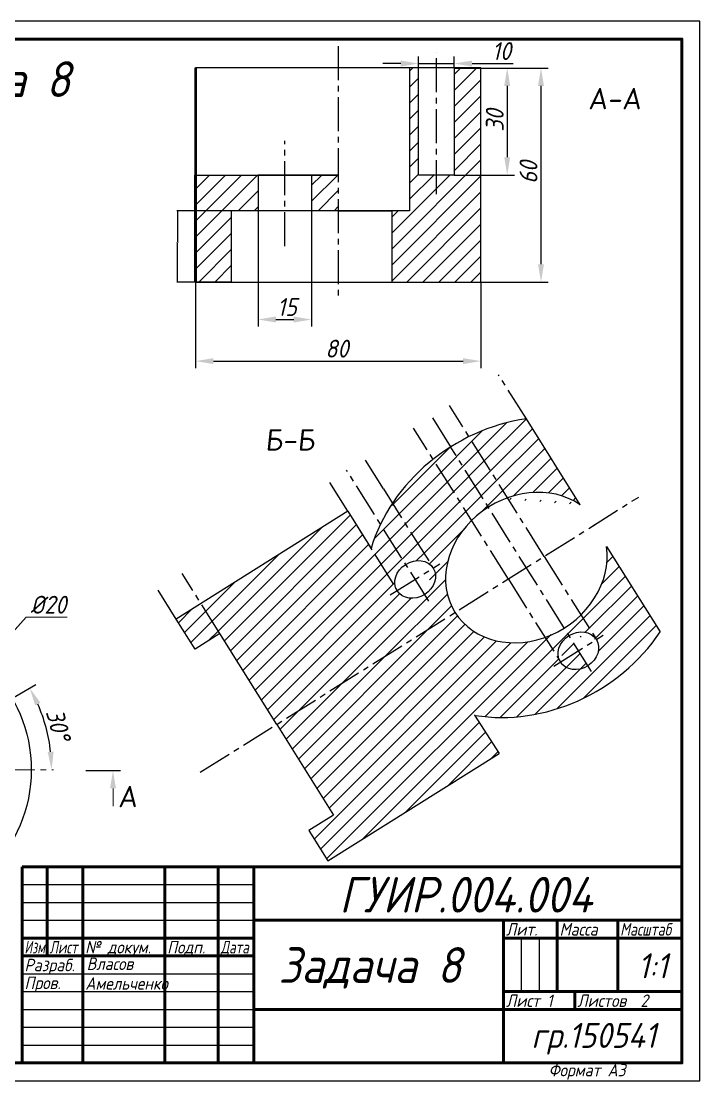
# Model space of a CAD drawing. Header units: millimetres. Extents: x 1974909 to 1976889, y 453046 to 453343.
# Drawn here: x 1976698.5 to 1976888.7, y 453046 to 453343 of the extents above; entities that cross this region are included whole.
import ezdxf

# ---------------------------------------------------------------- set-up
doc = ezdxf.new("R2010")
doc.units = ezdxf.units.MM
doc.header["$LTSCALE"] = 0.5
doc.linetypes.add('осевая2', pattern=[28.575, 19.05, -3.175, 3.175, -3.175])
doc.layers.get('0').update_dxf_attribs({"lineweight": 60})
doc.layers.get('Defpoints').update_dxf_attribs({"color": 5})
for name, color, linetype in [('1-оси', 1, 'осевая2'), ('3-размеры', 6, 'Continuous'), ('TEXT0', 7, 'Continuous')]:
    doc.layers.add(name, color=color, linetype=linetype)
doc.layers.add('2-штриховка', color=7, linetype='Continuous', true_color=0x00c7c7)
doc.layers.add('4-текст', color=7, linetype='Continuous', true_color=0x00ad00)
doc.styles.get("Standard").update_dxf_attribs({"font": 'isocpeui.ttf', "width": 0.9})
doc.styles.add('стиль1', font='simplex.shx')
doc.dimstyles.get("Standard").update_dxf_attribs({"dimtxt": 0.18, "dimasz": 0.18, "dimexe": 0.18, "dimexo": 0.0625, "dimgap": 0.0625, "dimtad": 0, "dimtih": 1, "dimtoh": 1, "dimdec": 4, "dimzin": 0, "dimdsep": 46, "dimtxsty": 'Standard', "dimcen": 0.09, "dimadec": 0, "dimazin": 0, "dimtfac": 1, "dimtdec": 4, "dimtofl": 0, "dimtmove": 0, "dimatfit": 3, "dimfxl": 1, "dimtolj": 1, "dimtzin": 0, "dimlwd": -1, "dimlwe": -1, "dimarcsym": 0})
doc.dimstyles.new('Standart', dxfattribs={"dimtxt": 5, "dimasz": 5, "dimexe": 2, "dimexo": 0, "dimgap": 1, "dimtad": 1, "dimtoh": 1, "dimdec": 0, "dimtxsty": 'Standard', "dimcen": 2.5, "dimadec": 0, "dimazin": 0, "dimtfac": 1, "dimtdec": 0, "dimtmove": 0, "dimatfit": 3, "dimldrblk": 'DOTSMALL', "dimfxl": 1, "dimarcsym": 0})
pattern_1 = [(45, (1966207.835, 449500.572), (-2.245064, 2.245064), [])]

# ---------------------------------------------------------------- blocks, each defined once
blk = doc.blocks.new('*D179')
at = {"layer": 'Defpoints', "color": 0, "lineweight": 30, "transparency": 16777216}
for p in [(1976757.39, 453289.88), (1976742.3, 453269.88), (1976757.39, 453269.88)]:
    blk.add_point(p, dxfattribs=at)
at = {"layer": 'TEXT0', "color": 0, "transparency": 16777216}
for p, q in [((1976757.33, 453289.88), (1976742.12, 453289.88)), ((1976742.3, 453289.7), (1976742.3, 453281.07)), ((1976742.3, 453270.06), (1976742.3, 453280.76)), ((1976757.33, 453269.88), (1976742.12, 453269.88))]:
    blk.add_line(p, q, dxfattribs=at)
at = {"layer": 'TEXT0', "color": 0, "lineweight": 30, "transparency": 16777216}
for points in [[(1976742.27, 453289.7), (1976742.33, 453289.7), (1976742.3, 453289.88)], [(1976742.27, 453270.06), (1976742.33, 453270.06), (1976742.3, 453269.88)]]:
    blk.add_solid(points, dxfattribs=at)
at = {"layer": 'TEXT0', "color": 0, "transparency": 16777216, "insert": (1976742.3, 453280.91), "char_height": 0.18, "attachment_point": 5}
blk.add_mtext('\\A1;20.0000', dxfattribs=at)
blk = doc.blocks.new('*D206')
at = {"layer": '3-размеры', "color": 0, "lineweight": -2, "transparency": 16777216}
blk.add_line((1976690.69, 453150.16), (1976702.63, 453157.05), dxfattribs=at)
blk.add_arc((1976661.32, 453133.2), 45.7, 6.2717, 23.7283, dxfattribs=at)
at = {"layer": '3-размеры', "color": 0, "lineweight": 20, "transparency": 16777216}
for points in [[(1976702.42, 453151.22), (1976703.9, 453151.97), (1976700.9, 453156.05)], [(1976707.58, 453138.24), (1976705.92, 453138.15), (1976707.02, 453133.2)]]:
    blk.add_solid(points, dxfattribs=at)
at = {"layer": 'Defpoints', "color": 0, "lineweight": 20, "transparency": 16777216}
for p in [(1976690.69, 453150.16), (1976704.27, 453148.83), (1976679.58, 453143.74), (1976521.32, 453133.2), (1976707.53, 453133.2)]:
    blk.add_point(p, dxfattribs=at)
at = {"layer": '3-размеры', "color": 0, "lineweight": 20, "transparency": 16777216, "insert": (1976708.89, 453145.79), "char_height": 5, "attachment_point": 5, "rotation": 284.8266}
blk.add_mtext('30°', dxfattribs=at)
blk = doc.blocks.new('_DotSmall')
at = {"color": 0, "linetype": 'ByBlock', "const_width": 0.5}
blk.add_lwpolyline([(-0.0625, 0, 1), (0.0625, 0, 1)], format="xyb", close=True, dxfattribs=at)
blk = doc.blocks.new('*D211')
at = {"layer": '3-размеры', "color": 0, "lineweight": -2, "transparency": 16777216}
for p, q in [((1976747.39, 453269.88), (1976747.39, 453245.72)), ((1976827.39, 453269.88), (1976827.39, 453245.72)), ((1976752.39, 453247.72), (1976822.39, 453247.72))]:
    blk.add_line(p, q, dxfattribs=at)
at = {"layer": '3-размеры', "color": 0, "lineweight": 20, "transparency": 16777216}
for points in [[(1976752.39, 453248.55), (1976752.39, 453246.89), (1976747.39, 453247.72)], [(1976822.39, 453248.55), (1976822.39, 453246.89), (1976827.39, 453247.72)]]:
    blk.add_solid(points, dxfattribs=at)
at = {"layer": 'Defpoints', "color": 0, "lineweight": 20, "transparency": 16777216}
for p in [(1976747.39, 453269.88), (1976827.39, 453269.88), (1976827.39, 453247.72)]:
    blk.add_point(p, dxfattribs=at)
at = {"layer": '3-размеры', "color": 0, "lineweight": 20, "transparency": 16777216, "insert": (1976787.01, 453251.22), "char_height": 5, "attachment_point": 5}
blk.add_mtext('80', dxfattribs=at)
blk = doc.blocks.new('*D212')
at = {"layer": '3-размеры', "color": 0, "lineweight": -2, "transparency": 16777216}
for p, q in [((1976764.89, 453289.88), (1976764.89, 453257.38)), ((1976779.89, 453289.88), (1976779.89, 453257.38)), ((1976769.89, 453259.38), (1976774.89, 453259.38))]:
    blk.add_line(p, q, dxfattribs=at)
at = {"layer": '3-размеры', "color": 0, "lineweight": 20, "transparency": 16777216}
for points in [[(1976769.89, 453260.22), (1976769.89, 453258.55), (1976764.89, 453259.38)], [(1976774.89, 453260.22), (1976774.89, 453258.55), (1976779.89, 453259.38)]]:
    blk.add_solid(points, dxfattribs=at)
at = {"layer": 'Defpoints', "color": 0, "lineweight": 20, "transparency": 16777216}
for p in [(1976764.89, 453289.88), (1976779.89, 453289.88), (1976779.89, 453259.38)]:
    blk.add_point(p, dxfattribs=at)
at = {"layer": '3-размеры', "color": 0, "lineweight": 20, "transparency": 16777216, "insert": (1976773.03, 453262.88), "char_height": 5, "attachment_point": 5}
blk.add_mtext('15', dxfattribs=at)
blk = doc.blocks.new('*D213')
at = {"layer": '3-размеры', "color": 0, "lineweight": -2, "transparency": 16777216}
for p, q in [((1976827.39, 453329.88), (1976846.22, 453329.88)), ((1976844.22, 453324.88), (1976844.22, 453274.88)), ((1976827.39, 453269.88), (1976846.22, 453269.88))]:
    blk.add_line(p, q, dxfattribs=at)
at = {"layer": '3-размеры', "color": 0, "lineweight": 20, "transparency": 16777216}
for points in [[(1976843.39, 453324.88), (1976845.05, 453324.88), (1976844.22, 453329.88)], [(1976843.39, 453274.88), (1976845.05, 453274.88), (1976844.22, 453269.88)]]:
    blk.add_solid(points, dxfattribs=at)
at = {"layer": 'Defpoints', "color": 0, "lineweight": 20, "transparency": 16777216}
for p in [(1976827.39, 453329.88), (1976827.39, 453269.88), (1976844.22, 453269.88)]:
    blk.add_point(p, dxfattribs=at)
at = {"layer": '3-размеры', "color": 0, "lineweight": 20, "transparency": 16777216, "insert": (1976840.72, 453300.62), "char_height": 5, "attachment_point": 5, "rotation": 90}
blk.add_mtext('60', dxfattribs=at)
blk = doc.blocks.new('*D214')
at = {"layer": '3-размеры', "color": 0, "lineweight": -2, "transparency": 16777216}
for p, q in [((1976819.89, 453329.88), (1976836.76, 453329.88)), ((1976834.76, 453324.88), (1976834.76, 453304.88)), ((1976819.89, 453299.88), (1976836.76, 453299.88))]:
    blk.add_line(p, q, dxfattribs=at)
at = {"layer": '3-размеры', "color": 0, "lineweight": 20, "transparency": 16777216}
for points in [[(1976833.92, 453324.88), (1976835.59, 453324.88), (1976834.76, 453329.88)], [(1976833.92, 453304.88), (1976835.59, 453304.88), (1976834.76, 453299.88)]]:
    blk.add_solid(points, dxfattribs=at)
at = {"layer": 'Defpoints', "color": 0, "lineweight": 20, "transparency": 16777216}
for p in [(1976819.89, 453329.88), (1976819.89, 453299.88), (1976834.76, 453299.88)]:
    blk.add_point(p, dxfattribs=at)
at = {"layer": '3-размеры', "color": 0, "lineweight": 20, "transparency": 16777216, "insert": (1976831.26, 453315.18), "char_height": 5, "attachment_point": 5, "rotation": 90}
blk.add_mtext('30', dxfattribs=at)
blk = doc.blocks.new('*D215')
at = {"layer": '3-размеры', "color": 0, "lineweight": -2, "transparency": 16777216}
for p, q in [((1976809.89, 453329.88), (1976809.89, 453333.13)), ((1976819.89, 453329.88), (1976819.89, 453333.13)), ((1976804.89, 453331.13), (1976799.89, 453331.13)), ((1976809.89, 453331.13), (1976819.89, 453331.13)), ((1976824.89, 453331.13), (1976836.42, 453331.13))]:
    blk.add_line(p, q, dxfattribs=at)
at = {"layer": '3-размеры', "color": 0, "lineweight": 20, "transparency": 16777216}
for points in [[(1976804.89, 453331.96), (1976804.89, 453330.29), (1976809.89, 453331.13)], [(1976824.89, 453331.96), (1976824.89, 453330.29), (1976819.89, 453331.13)]]:
    blk.add_solid(points, dxfattribs=at)
at = {"layer": 'Defpoints', "color": 0, "lineweight": 20, "transparency": 16777216}
for p in [(1976809.89, 453329.88), (1976819.89, 453331.13), (1976819.89, 453329.88)]:
    blk.add_point(p, dxfattribs=at)
at = {"layer": '3-размеры', "color": 0, "lineweight": 20, "transparency": 16777216, "insert": (1976833.16, 453334.63), "char_height": 5, "attachment_point": 5}
blk.add_mtext('10', dxfattribs=at)

msp = doc.modelspace()

# ---------------------------------------------------------------- hatches: boundary and pattern name
at = {"layer": 'TEXT0'}
h = msp.add_hatch(dxfattribs=at)
h.set_pattern_fill('ANSI31', color=256)
h.set_pattern_definition(pattern_1)
edge = h.paths.add_edge_path()
edge.add_ellipse((1976840.11786, 453189.85214), major_axis=(19.99842, 12.55303), ratio=0.847035306, start_angle=20.1839122, end_angle=75.516649, ccw=False)
edge.add_line((1976855.21947, 453207.47896), (1976840.11785, 453231.53757))
edge.add_ellipse((1976840.15462, 453189.92874), major_axis=(40.08563, 25.10828), ratio=0.843207429, start_angle=62.2054135, end_angle=82.9620853)
edge.add_line((1976824.05419, 453226.55098), (1976834.82448, 453209.39268))
h = msp.add_hatch(dxfattribs=at)
h.set_pattern_fill('ANSI31', color=256)
h.set_pattern_definition(pattern_1)
edge = h.paths.add_edge_path()
edge.add_ellipse((1976840.11786, 453189.85214), major_axis=(19.99842, 12.55303), ratio=0.847035306, start_angle=75.516649, end_angle=90.0055831, ccw=False)
edge.add_line((1976834.82448, 453209.39268), (1976824.05419, 453226.55098))
edge.add_ellipse((1976840.15462, 453189.92874), major_axis=(40.08563, 25.10828), ratio=0.843207429, start_angle=82.9620853, end_angle=90.1260522)
edge.add_line((1976818.895, 453223.67392), (1976829.48305, 453206.79028))
edge = h.paths.add_edge_path()
edge.add_ellipse((1976840.11786, 453189.85214), major_axis=(19.99842, 12.55303), ratio=0.847035306, start_angle=90.0055831, end_angle=104.6808159, ccw=False)
edge.add_line((1976829.48305, 453206.79028), (1976818.895, 453223.67392))
edge.add_ellipse((1976840.15462, 453189.92874), major_axis=(40.08563, 25.10828), ratio=0.843207429, start_angle=90.1260522, end_angle=97.4021655)
edge.add_line((1976813.99522, 453220.21278), (1976824.76385, 453203.05712))
h = msp.add_hatch(dxfattribs=at)
h.set_pattern_fill('ANSI31', color=256)
h.set_pattern_definition(pattern_1)
edge = h.paths.add_edge_path()
edge.add_ellipse((1976808.9521, 453186.52346), major_axis=(5.05065, 3.17055), ratio=0.838455516, start_angle=89.9607201, end_angle=179.4819396, ccw=False)
edge.add_line((1976806.2972, 453190.76038), (1976805.14872, 453192.59321))
edge.add_line((1976805.14872, 453192.59321), (1976799.22603, 453202.02874))
edge.add_ellipse((1976840.15462, 453189.92874), major_axis=(40.08563, 25.10828), ratio=0.843207429, start_angle=126.6930176, end_angle=136.224465)
edge.add_line((1976796.56339, 453195.18353), (1976803.87762, 453183.39133))
edge = h.paths.add_edge_path()
edge.add_ellipse((1976840.15462, 453189.92874), major_axis=(40.08563, 25.10828), ratio=0.843207429, start_angle=118.1174267, end_angle=126.6930176)
edge.add_line((1976799.22603, 453202.02874), (1976805.14872, 453192.59321))
edge.add_line((1976805.14872, 453192.59321), (1976806.2972, 453190.76038))
edge.add_ellipse((1976808.9521, 453186.52346), major_axis=(5.05065, 3.17055), ratio=0.838455516, start_angle=269.9607201, end_angle=449.9607201, ccw=False)
edge.add_line((1976814.00457, 453189.69113), (1976802.59016, 453207.90719))
h.paths.add_polyline_path([(1976747.23283, 453166.96852), (1976754.19001, 453171.33555), (1976748.87699, 453179.79981), (1976741.91639, 453175.43822)])
h = msp.add_hatch(dxfattribs=at)
h.set_pattern_fill('ANSI31', color=256)
h.set_pattern_definition(pattern_1)
edge = h.paths.add_edge_path()
edge.add_ellipse((1976854.70715, 453166.53566), major_axis=(5.03493, 3.16043), ratio=0.841092592, start_angle=89.8137826, end_angle=270.1459551, ccw=False)
edge.add_line((1976852.06532, 453170.78075), (1976850.73462, 453172.90267))
edge.add_ellipse((1976840.11786, 453189.85214), major_axis=(19.99842, 12.55303), ratio=0.847035306, start_angle=255.3191841, end_angle=269.9538701, ccw=False)
edge.add_line((1976845.33531, 453170.28443), (1976849.53507, 453163.59373))
edge = h.paths.add_edge_path()
edge.add_ellipse((1976840.11786, 453189.85214), major_axis=(19.99842, 12.55303), ratio=0.847035306, start_angle=269.9538701, end_angle=284.483351, ccw=False)
edge.add_line((1976850.73462, 453172.90267), (1976852.06532, 453170.78075))
edge.add_ellipse((1976854.70715, 453166.53566), major_axis=(5.03493, 3.16043), ratio=0.841092592, start_angle=0, end_angle=89.8137826, ccw=False)
edge.add_line((1976859.3218, 453170.36564), (1976855.41439, 453176.59059))

# ---------------------------------------------------------------- linework, layer by layer
at = {"lineweight": 30}
msp.add_line((1976716.65492, 453132.96676), (1976726.34739, 453132.96676), dxfattribs=at)
at = {"lineweight": 20}
for p, q in [((1976724.36407, 453132.96676), (1976722.23353, 453132.96676)), ((1976724.23353, 453127.96676), (1976724.23353, 453122.96676))]:
    msp.add_line(p, q, dxfattribs=at)
at = {"lineweight": 60}
for p, q in [((1976883.74665, 453106), (1976698.74665, 453106)), ((1976698.74665, 453051), (1976698.74665, 453106)), ((1976705.74665, 453106), (1976705.74665, 453081)), ((1976715.74665, 453051), (1976715.74665, 453106)), ((1976738.74665, 453106), (1976738.74665, 453051)), ((1976753.74665, 453051), (1976753.74665, 453106)), ((1976763.74665, 453106), (1976763.74665, 453051)), ((1976763.74665, 453091), (1976883.74665, 453091)), ((1976833.74665, 453051), (1976833.74665, 453091)), ((1976848.74665, 453091), (1976848.74665, 453071)), ((1976865.74665, 453071), (1976865.74665, 453091)), ((1976698.74665, 453086), (1976763.74665, 453086)), ((1976833.74665, 453086), (1976883.74665, 453086)), ((1976698.74665, 453081), (1976763.74665, 453081)), ((1976833.74665, 453071), (1976883.74665, 453071)), ((1976853.74665, 453066), (1976853.74665, 453071)), ((1976763.74665, 453066), (1976883.74665, 453066))]:
    msp.add_line(p, q, dxfattribs=at)
at = {"lineweight": -3}
for p, q in [((1976698.74665, 453101), (1976763.74665, 453101)), ((1976698.74665, 453096), (1976763.74665, 453096)), ((1976698.74665, 453091), (1976763.74665, 453091)), ((1976838.74665, 453071), (1976838.74665, 453086)), ((1976843.74665, 453086), (1976843.74665, 453071)), ((1976698.74665, 453076), (1976763.74665, 453076)), ((1976698.74665, 453071), (1976763.74665, 453071)), ((1976698.74665, 453066), (1976763.74665, 453066)), ((1976698.74665, 453061), (1976763.74665, 453061)), ((1976698.74665, 453056), (1976763.74665, 453056))]:
    msp.add_line(p, q, dxfattribs=at)
msp.add_line((1976833.74665, 453091), (1976833.74665, 453086))
at = {"lineweight": 60}
msp.add_lwpolyline([(1976488.74665, 453051), (1976883.74665, 453051), (1976883.74665, 453338), (1976488.74665, 453338)], close=True, dxfattribs=at)
at = {"lineweight": 20}
msp.add_solid([(1976723.4002, 453127.96676), (1976725.06686, 453127.96676), (1976724.23353, 453132.96676)], dxfattribs=at)
at = {"layer": '1-оси', "linetype": 'осевая2'}
for p, q in [((1976787.39032, 453335.96372), (1976787.39032, 453266.07682)), ((1976814.89032, 453294.50166), (1976814.89032, 453334.23249)), ((1976772.39032, 453279.92807), (1976772.39032, 453309.48574)), ((1976858.38413, 453160.70481), (1976818.895, 453223.67392)), ((1976748.71228, 453132.47674), (1976871.61777, 453209.62467)), ((1976812.75548, 453180.45372), (1976805.14872, 453192.59321)), ((1976801.9791, 453182.2017), (1976815.88227, 453190.91359)), ((1976847.79275, 453162.19547), (1976861.655, 453170.89683))]:
    msp.add_line(p, q, dxfattribs=at)
at = {"layer": '1-оси'}
for p, q in [((1976840.11785, 453231.53757), (1976832.35298, 453243.9079)), ((1976845.11944, 453192.99164), (1976818.58424, 453235.26525)), ((1976818.98314, 453223.72924), (1976813.6759, 453232.18427)), ((1976835.11944, 453186.55948), (1976808.51438, 453228.94438)), ((1976800.09299, 453211.89238), (1976794.79499, 453220.3327)), ((1976805.14872, 453192.59321), (1976789.73162, 453217.15442)), ((1976790.08809, 453205.62318), (1976784.795, 453214.05569)), ((1976800.09299, 453211.89238), (1976814.00275, 453189.69402)), ((1976790.08809, 453205.62318), (1976803.90145, 453183.35291)), ((1976845.11944, 453192.99164), (1976859.74208, 453169.69609)), ((1976754.19001, 453171.33555), (1976743.6041, 453188.20012)), ((1976835.11944, 453186.55948), (1976849.66728, 453163.3831)), ((1976741.91639, 453175.43822), (1976736.59996, 453183.9079))]:
    msp.add_line(p, q, dxfattribs=at)
at = {"layer": '1-оси', "lineweight": 20}
msp.add_line((1976521.32304, 453133.20281), (1976707.52917, 453133.20281), dxfattribs=at)
at = {"layer": '2-штриховка', "linetype": 'Continuous'}
for p, q in [((1976807.39032, 453329.0142), (1976808.25682, 453329.88071)), ((1976819.89032, 453328.04382), (1976821.72721, 453329.88071)), ((1976819.89032, 453323.55369), (1976826.21733, 453329.88071)), ((1976807.39032, 453324.52408), (1976809.89032, 453327.02408)), ((1976819.89032, 453319.06356), (1976827.39032, 453326.56356)), ((1976807.39032, 453320.03395), (1976809.89032, 453322.53395)), ((1976819.89032, 453314.57344), (1976827.39032, 453322.07344)), ((1976807.39032, 453315.54382), (1976809.89032, 453318.04382)), ((1976819.89032, 453310.08331), (1976827.39032, 453317.58331)), ((1976807.39032, 453311.05369), (1976809.89032, 453313.55369)), ((1976819.89032, 453305.59318), (1976827.39032, 453313.09318)), ((1976807.39032, 453306.56356), (1976809.89032, 453309.06356)), ((1976819.89032, 453301.10305), (1976827.39032, 453308.60305)), ((1976802.39032, 453279.11292), (1976827.39032, 453304.11292)), ((1976807.39032, 453302.07344), (1976809.89032, 453304.57344)), ((1976747.39032, 453295.95497), (1976751.31605, 453299.88071)), ((1976747.39032, 453291.46484), (1976755.80618, 453299.88071)), ((1976747.39032, 453286.97472), (1976760.29631, 453299.88071)), ((1976747.39032, 453282.48459), (1976764.78644, 453299.88071)), ((1976779.89032, 453297.02408), (1976782.74695, 453299.88071)), ((1976779.89032, 453292.53395), (1976787.23708, 453299.88071)), ((1976802.39032, 453283.60305), (1976818.66797, 453299.88071)), ((1976802.39032, 453274.6228), (1976827.39032, 453299.6228)), ((1976807.39032, 453297.58331), (1976809.89032, 453300.08331)), ((1976807.39032, 453293.09318), (1976814.17785, 453299.88071)), ((1976759.27657, 453289.88071), (1976764.89032, 453295.49446)), ((1976781.72721, 453289.88071), (1976787.39032, 453295.54382)), ((1976802.39032, 453270.13267), (1976827.39032, 453295.13267)), ((1976763.76669, 453289.88071), (1976764.89032, 453291.00433)), ((1976786.21733, 453289.88071), (1976787.39032, 453291.05369)), ((1976806.62849, 453269.88071), (1976827.39032, 453290.64254)), ((1976747.39032, 453277.99446), (1976757.39032, 453287.99446)), ((1976802.39032, 453288.09318), (1976804.17785, 453289.88071)), ((1976811.11861, 453269.88071), (1976827.39032, 453286.15241)), ((1976747.39032, 453273.50433), (1976757.39032, 453283.50433)), ((1976815.60874, 453269.88071), (1976827.39032, 453281.66228)), ((1976748.25682, 453269.88071), (1976757.39032, 453279.0142)), ((1976820.09887, 453269.88071), (1976827.39032, 453277.17216)), ((1976752.74695, 453269.88071), (1976757.39032, 453274.52408)), ((1976824.589, 453269.88071), (1976827.39032, 453272.68203)), ((1976757.23708, 453269.88071), (1976757.39032, 453270.03395)), ((1976802.7583, 453207.63886), (1976814.51082, 453219.39137)), ((1976804.48801, 453204.87844), (1976816.24237, 453216.6328)), ((1976806.21772, 453202.11802), (1976817.97393, 453213.87423)), ((1976807.94743, 453199.3576), (1976819.70549, 453211.11566)), ((1976809.67714, 453196.59719), (1976821.43705, 453208.35709)), ((1976755.45537, 453169.31619), (1976790.72903, 453204.58984)), ((1976811.40685, 453193.83677), (1976823.16861, 453205.59852)), ((1976757.18508, 453166.55577), (1976792.44792, 453201.8186)), ((1976753.72517, 453172.07611), (1976782.54675, 453200.89769)), ((1976758.91479, 453163.79535), (1976794.16681, 453199.04737)), ((1976813.13656, 453191.07635), (1976822.23484, 453200.17462)), ((1976760.64451, 453161.03493), (1976795.8857, 453196.27613)), ((1976862.58184, 453195.62035), (1976862.63179, 453195.67029)), ((1976751.99361, 453174.83468), (1976770.52137, 453193.36244)), ((1976762.37422, 453158.27452), (1976797.60459, 453193.50489)), ((1976862.68862, 453191.237), (1976864.36334, 453192.91172)), ((1976764.10393, 453155.5141), (1976799.32348, 453190.73365)), ((1976814.60703, 453188.05669), (1976818.0514, 453191.50106)), ((1976861.27416, 453185.33241), (1976866.0949, 453190.15315)), ((1976765.83364, 453152.75368), (1976801.04236, 453187.96241)), ((1976788.47854, 453157.43807), (1976817.47068, 453186.43021)), ((1976856.03453, 453175.60265), (1976867.82646, 453187.39458)), ((1976750.26205, 453177.59325), (1976758.496, 453185.8272)), ((1976767.56335, 453149.99326), (1976802.76125, 453185.19117)), ((1976857.76608, 453172.84408), (1976869.55802, 453184.63601)), ((1976769.29306, 453147.23285), (1976804.58374, 453182.52352)), ((1976776.41799, 453149.86765), (1976807.78951, 453181.23917)), ((1976800.53909, 453165.0085), (1976817.96753, 453182.43693)), ((1976859.49764, 453170.08551), (1976871.28958, 453181.87744)), ((1976812.59964, 453172.57892), (1976819.13085, 453179.11013)), ((1976860.30896, 453166.4067), (1976873.02113, 453179.11887)), ((1976777.94161, 453133.43076), (1976820.80306, 453176.29221)), ((1976848.64522, 453150.25284), (1976874.75269, 453176.3603)), ((1976776.2119, 453136.19118), (1976812.59964, 453172.57892)), ((1976779.67132, 453130.67034), (1976822.91365, 453173.91267)), ((1976781.40104, 453127.90993), (1976825.43675, 453171.94564)), ((1976856.12589, 453153.24338), (1976876.48425, 453173.60173)), ((1976780.66644, 453113.70495), (1976835.75124, 453168.78975)), ((1976782.398, 453110.94638), (1976840.51153, 453169.05991)), ((1976783.13075, 453125.14951), (1976828.37931, 453170.39808)), ((1976784.12956, 453108.18781), (1976845.67886, 453169.73711)), ((1976784.86046, 453122.38909), (1976831.78413, 453169.31277)), ((1976828.49612, 453148.06424), (1976847.41042, 453166.97854)), ((1976774.48219, 453138.9516), (1976800.53909, 453165.0085)), ((1976832.74755, 453147.82554), (1976849.14198, 453164.21997)), ((1976837.41513, 453148.00299), (1976851.2844, 453161.87226)), ((1976842.62925, 453148.72699), (1976855.34086, 453161.4386)), ((1976772.75248, 453141.71201), (1976788.47854, 453157.43807)), ((1976771.02277, 453144.47243), (1976776.41799, 453149.86765)), ((1976794.26276, 453113.83088), (1976826.85977, 453146.42789)), ((1976806.28813, 453121.36613), (1976828.62419, 453143.70218)), ((1976818.3135, 453128.90137), (1976830.3886, 453140.97647)), ((1976830.33887, 453136.43661), (1976832.15302, 453138.25076))]:
    msp.add_line(p, q, dxfattribs=at)
at = {"layer": '3-размеры', "lineweight": 20}
for p, q in [((1976699.89095, 453175.9466), (1976691.46896, 453166.61274)), ((1976711.38072, 453175.9466), (1976699.89095, 453175.9466))]:
    msp.add_line(p, q, dxfattribs=at)
at = {"layer": 'Defpoints'}
msp.add_lwpolyline([(1976468.74665, 453046), (1976888.74665, 453046), (1976888.74665, 453343), (1976468.74665, 453343)], close=True, dxfattribs=at)
at = {"layer": 'TEXT0', "lineweight": 30}
for p, q in [((1976827.39032, 453329.88071), (1976747.39032, 453329.88071)), ((1976827.39032, 453329.88071), (1976807.39032, 453329.88071)), ((1976807.39032, 453329.88071), (1976807.39032, 453289.88071)), ((1976809.89032, 453299.88071), (1976809.89032, 453329.88071)), ((1976819.89032, 453329.88071), (1976819.89032, 453299.88071)), ((1976827.39032, 453269.88071), (1976827.39032, 453329.88071)), ((1976747.39032, 453299.88071), (1976787.39032, 453299.88071)), ((1976779.89032, 453299.88071), (1976764.89032, 453299.88071)), ((1976764.89032, 453299.88071), (1976764.89032, 453289.88071)), ((1976779.89032, 453299.88071), (1976779.89032, 453289.88071)), ((1976819.89032, 453299.88071), (1976809.89032, 453299.88071)), ((1976787.39032, 453289.88071), (1976757.39032, 453289.88071)), ((1976757.39032, 453289.88071), (1976757.39032, 453269.88071)), ((1976807.39032, 453289.88071), (1976787.39032, 453289.88071)), ((1976787.39032, 453289.88071), (1976802.39032, 453289.88071)), ((1976802.39032, 453289.88071), (1976802.39032, 453269.88071)), ((1976747.39032, 453269.88071), (1976827.39032, 453269.88071)), ((1976855.2195, 453207.47891), (1976840.11785, 453231.53757)), ((1976790.08809, 453205.62318), (1976741.91639, 453175.43822)), ((1976790.08809, 453205.62318), (1976796.56339, 453195.18353)), ((1976862.5608, 453195.78338), (1976877.61681, 453171.79743)), ((1976747.23283, 453166.96852), (1976741.91639, 453175.43822)), ((1976754.19001, 453171.33555), (1976747.23283, 453166.96852)), ((1976770.11944, 453145.91404), (1976754.19001, 453171.33555)), ((1976825.53909, 453148.46811), (1976832.46497, 453137.76885)), ((1976770.11944, 453145.91404), (1976786.04887, 453120.49253)), ((1976784.44785, 453107.68074), (1976832.46497, 453137.76885)), ((1976786.04887, 453120.49253), (1976779.13141, 453116.15043)), ((1976779.13141, 453116.15043), (1976784.44785, 453107.68074))]:
    msp.add_line(p, q, dxfattribs=at)
at = {"layer": 'TEXT0', "lineweight": 53}
for p, q in [((1976747.39032, 453329.88071), (1976747.39032, 453269.88071)), ((1976747.39032, 453269.88071), (1976747.39032, 453299.88071))]:
    msp.add_line(p, q, dxfattribs=at)
at = {"layer": 'TEXT0'}
for p, q in [((1976827.39032, 453329.88071), (1976819.89032, 453329.88071)), ((1976787.39032, 453299.88071), (1976779.89032, 453299.88071)), ((1976855.21947, 453207.47896), (1976855.2195, 453207.47891)), ((1976858.88818, 453201.63429), (1976860.11628, 453202.40517)), ((1976862.5703, 453195.69996), (1976862.5608, 453195.78338)), ((1976825.78679, 453148.42646), (1976825.53909, 453148.46811))]:
    msp.add_line(p, q, dxfattribs=at)
at = {"layer": 'TEXT0', "lineweight": 30}
msp.add_circle((1976661.32304, 453133.20281), 40, dxfattribs=at)
for centre, major_axis, ratio, start_param, end_param in [((1976840.15462, 453189.92874), (40.08563, 25.10828), 0.843207429, 1.085689278, 2.377565435), ((1976840.11786, 453189.85214), (19.99842, 12.55303), 0.847035306, 0.352275724, 5.926480246), ((1976840.15462, 453189.92874), (40.08563, 25.10828), 0.843207429, 3.90397025, 5.199112374)]:
    msp.add_ellipse(centre, major_axis=major_axis, ratio=ratio, start_param=start_param, end_param=end_param, dxfattribs=at)
for centre, major_axis, ratio in [((1976808.9521, 453186.52346), (5.05065, 3.17055), 0.838455516), ((1976854.70715, 453166.53566), (5.03493, 3.16043), 0.841092592)]:
    msp.add_ellipse(centre, major_axis=major_axis, ratio=ratio, dxfattribs=at)

# ---------------------------------------------------------------- texts
at = {"lineweight": -3, "width": 0.9}
msp.add_text('Формат А3', height=3.5, dxfattribs=at).set_placement((1976846.3493, 453047.24606))
at = {"linetype": 'Continuous', "lineweight": 20, "insert": (1976787.67626, 453103.163), "char_height": 10, "attachment_point": 1}
msp.add_mtext_dynamic_manual_height_columns('\\pxt6;ГУИР.004.004', width=78.7804492, gutter_width=50, heights=[0], dxfattribs=at)
at = {"layer": '3-размеры', "lineweight": 20, "insert": (1976706.13584, 453179.4466), "char_height": 5, "attachment_point": 5}
msp.add_mtext('%%C20', dxfattribs=at)
at = {"layer": '4-текст', "lineweight": -3}
for s, width, p in [('Лит.', 0.9, (1976834.41788, 453086.70215)), ('Масса', 0.9, (1976849.41788, 453086.70215)), ('Масштаб', 0.8, (1976866.41788, 453086.70215)), ('Изм.', 0.7, (1976699.41788, 453081.70215)), ('Лист', 0.75, (1976706.41788, 453081.70215)), ('№ докум.', 0.9, (1976716.41788, 453081.70215)), ('Подп.', 0.9, (1976739.41788, 453081.70215)), ('Дата', 0.75, (1976754.41788, 453081.70215)), ('Разраб.', 0.9, (1976699.41788, 453076.70215)), ('Власов', 0.9, (1976716.86192, 453077.05)), ('Пров.', 0.9, (1976699.41788, 453071.70215)), ('Амельченко', 0.9, (1976716.47215, 453071.54151)), ('Лист 1', 0.9, (1976834.41788, 453066.70215)), ('Листов  2', 0.9, (1976854.41788, 453066.70215))]:
    msp.add_text(s, height=3.5, dxfattribs=dict(at, width=width)).set_placement(p)
at = {"layer": '4-текст', "linetype": 'Continuous', "lineweight": 20, "attachment_point": 1}
for s, width, insert, char_height in [('Задача 8', 69.661084, (1976661.03323, 453331.75069), 10), ('Задача 8', 69.661084, (1976770.66136, 453083.4468), 10), ('1:1', 13.1600612, (1976871.41187, 453081.73717), 7), ('гр.150541', 36.2799943, (1976841.57364, 453062.22875), 7)]:
    msp.add_mtext_dynamic_manual_height_columns(s, width=width, gutter_width=50, heights=[0], dxfattribs=dict(at, insert=insert, char_height=char_height))
at = {"layer": '4-текст', "char_height": 6, "attachment_point": 1, "style": 'стиль1'}
for s, width, insert in [('{\\fISOCPEUR|b0|i0|c204|p34;\\Q6;А-А}', 8.2760868, (1976857.42891, 453324.3004)), ('{\\fISOCPEUR|b0|i0|c204|p34;\\Q6;Б-Б}', 6, (1976766.86116, 453228.64938)), ('{\\fISOCPEUR|b0|i0|c204|p34;\\Q6;А}', 8.2760868, (1976725.62954, 453128.68331))]:
    msp.add_mtext_dynamic_manual_height_columns(s, width=width, gutter_width=37.62066, heights=[0], dxfattribs=dict(at, insert=insert))

# ---------------------------------------------------------------- dimensions: what is measured, and where the dimension line sits
at = {"layer": '3-размеры', "lineweight": 20}
for base, p1, p2, picture, middle in [((1976819.89032, 453331.12788), (1976809.89032, 453329.88071), (1976819.89032, 453329.88071), '*D215', (1976833.15566, 453331.12788)), ((1976779.89032, 453259.38379), (1976764.89032, 453289.88071), (1976779.89032, 453289.88071), '*D212', (1976773.02724, 453259.38379)), ((1976827.39032, 453247.72106), (1976747.39032, 453269.88071), (1976827.39032, 453269.88071), '*D211', (1976787.0085, 453247.72106))]:
    dim = msp.add_linear_dim(base=base, p1=p1, p2=p2, dimstyle='Standart', dxfattribs=at)
    dim.commit()
    dim.dimension.update_dxf_attribs({"geometry": picture, "text_midpoint": middle, "dimtype": 160})
for base, p1, p2, picture, middle in [((1976834.75704, 453299.88071), (1976819.89032, 453329.88071), (1976819.89032, 453299.88071), '*D214', (1976834.75704, 453315.18355)), ((1976844.22092, 453269.88071), (1976827.39032, 453329.88071), (1976827.39032, 453269.88071), '*D213', (1976844.22092, 453300.62303))]:
    dim = msp.add_linear_dim(base=base, p1=p1, p2=p2, angle=90, dimstyle='Standart', dxfattribs=at)
    dim.commit()
    dim.dimension.update_dxf_attribs({"geometry": picture, "text_midpoint": middle, "dimtype": 160})
dim = msp.add_angular_dim_2l(base=(1976704.26745, 453148.8333), line1=((1976521.32304, 453133.20281), (1976707.52917, 453133.20281)), line2=((1976679.58253, 453143.74494), (1976690.69494, 453150.16069)), dimstyle='Standart', dxfattribs=at)
dim.commit()
dim.dimension.update_dxf_attribs({"geometry": '*D206', "text_midpoint": (1976705.50191, 453144.89733), "dimtype": 162})
at = {"layer": 'TEXT0'}
dim = msp.add_linear_dim(base=(1976742.30074, 453269.88071), p1=(1976757.39032, 453289.88071), p2=(1976757.39032, 453269.88071), angle=90, dimstyle='Standard', dxfattribs=at)
dim.commit()
dim.dimension.update_dxf_attribs({"geometry": '*D179', "text_midpoint": (1976742.30074, 453280.91312), "dimtype": 160})

doc.saveas('drawing.dxf')
